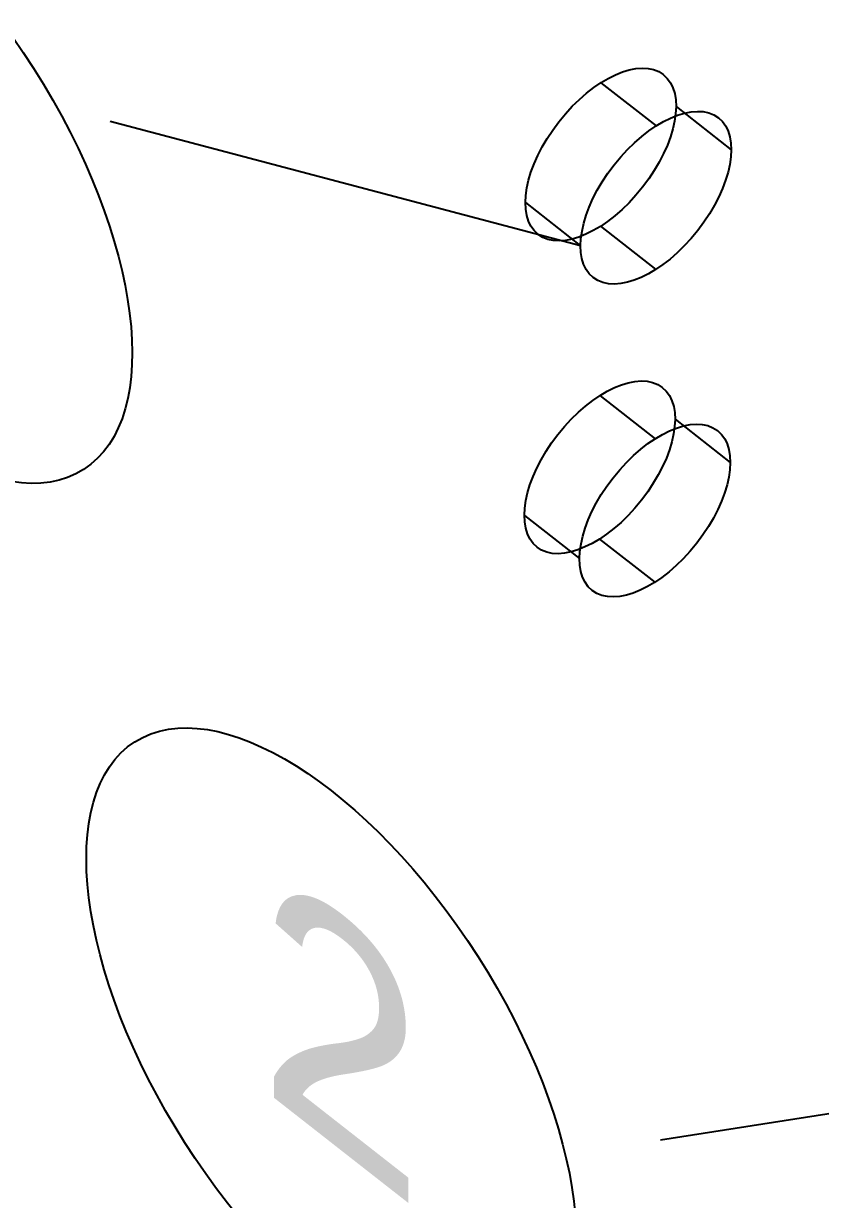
# Model space of a CAD drawing. Extents: x 268 to 383, y 668 to 793.
# Drawn here: x 276.492 to 276.976, y 680.818 to 681.533 of the extents above; entities that cross this region are included whole.
import ezdxf

# ---------------------------------------------------------------- set-up
doc = ezdxf.new("R2010")
doc.units = 0
doc.header["$LTSCALE"] = 0.5
doc.header["$MEASUREMENT"] = 0
doc.layers.get('0').update_dxf_attribs({"linetype": 'CONTINUOUS'})
for name, color, linetype in [('P02', 1, 'CONTINUOUS'), ('P03', 5, 'CONTINUOUS'), ('P04', 7, 'CONTINUOUS')]:
    doc.layers.add(name, color=color, linetype=linetype)

# ---------------------------------------------------------------- blocks, each defined once
blk = doc.blocks.new('*U46')
at = {"color": 0}
for p, q in [((0, 0.0617), (0, 0.0617, 0.05)), ((-0.0617, 0), (-0.0617, 0, 0.05)), ((0.0617, 0), (0.0617, 0, 0.05)), ((0, -0.0617), (0, -0.0617, 0.05))]:
    blk.add_line(p, q, dxfattribs=at)
for centre in [(0, 0), (0, 0, 0.05)]:
    blk.add_circle(centre, 0.0617, dxfattribs=at)
blk = doc.blocks.new('2')
at = {"layer": 'P03', "elevation": -8.1221}
blk.add_lwpolyline([(-14.0682, 47.7705), (-16.9259, 48.5264)], dxfattribs=at)
at = {"layer": 'P03', "extrusion": (-0.741602, -0.473162, 0.475546), "elevation": -16.0905}
blk.add_lwpolyline([(-42.1221, -1.7669), (-42.995, -5.9597)], dxfattribs=at)
at = {"layer": 'P04', "color": 5, "extrusion": (-0.741602, -0.473162, 0.475546)}
for centre in [(-50.5352, 232.9806, 113.9431), (-44.5347, 61.3116, 21.855)]:
    blk.add_circle(centre, 2.2188, dxfattribs=at)
at = {"layer": 'P03', "extrusion": (0.670836, -0.525474, 0.523313), "xscale": 10, "yscale": 10, "zscale": 10, "rotation": 326.0782459946441}
for p in [(29.4435, 13.9458, -39.29), (27.9431, 11.7148, -39.29)]:
    blk.add_blockref('*U46', p, dxfattribs=at)
at = {"layer": 'P04', "color": 5, "extrusion": (-0.741602, -0.473162, 0.475546)}
blk.add_text('2', height=2, rotation=36.50425, dxfattribs=at).set_placement((-44.584, 60.2812, 21.855))

msp = doc.modelspace()

# ---------------------------------------------------------------- block references
at = {"layer": 'P02', "xscale": 0.09999999999990905, "yscale": 0.1000000000000227, "zscale": 0.1}
msp.add_blockref('2', (278.23734, 676.62047), dxfattribs=at)

doc.saveas('drawing.dxf')
